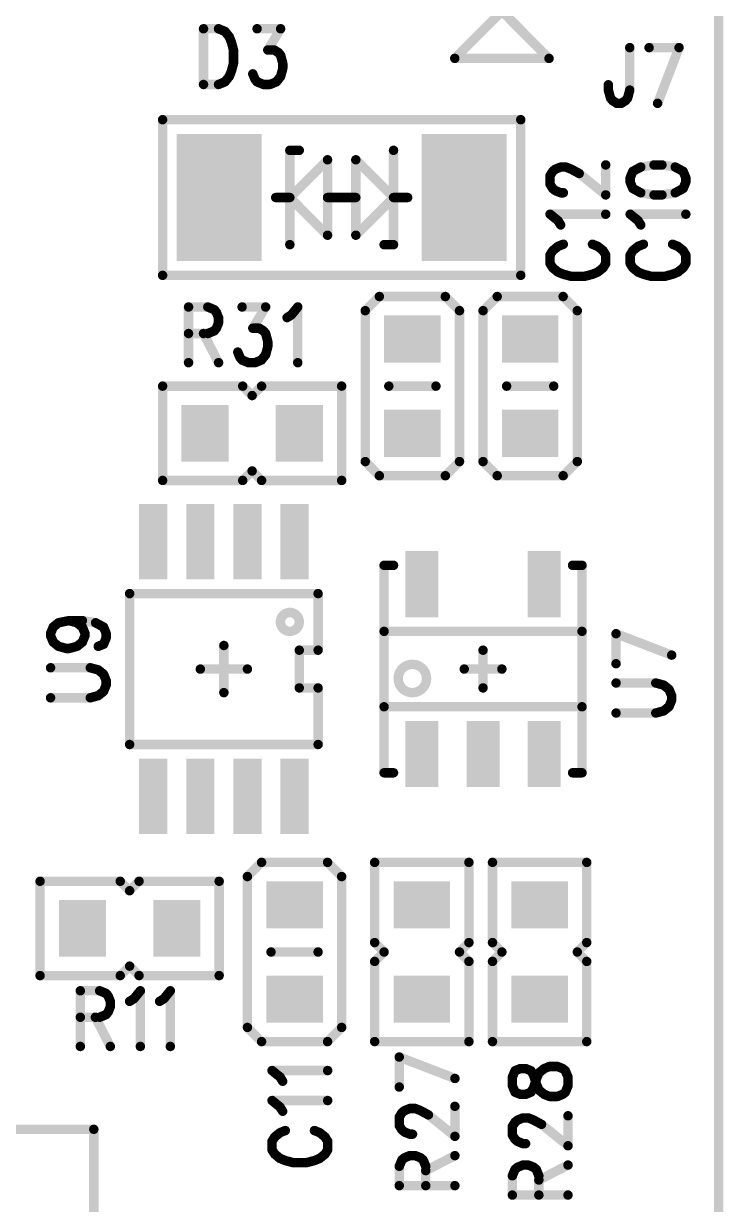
# Model space of a CAD drawing. Extents: x 100 to 128.6, y 94 to 134.1.
# Drawn here: x 121.12 to 128.55, y 106.82 to 119.34 of the extents above; entities that cross this region are included whole.
import ezdxf

# ---------------------------------------------------------------- set-up
doc = ezdxf.new("R2010")
doc.units = 0
doc.layers.get('0').update_dxf_attribs({"linetype": 'CONTINUOUS'})
doc.layers.add('MASK-TOP_PHO', color=10, linetype='CONTINUOUS')
doc.layers.add('SILK-TOP_PHO', color=9, linetype='CONTINUOUS')

# ---------------------------------------------------------------- blocks, each defined once
blk = doc.blocks.new('ROUND_1')
at = {"const_width": 0.050038}
blk.add_lwpolyline([(-0.025018, 0, 1), (0.025018, 0, 1)], format="xyb", close=True, dxfattribs=at)
blk = doc.blocks.new('SQUARE_16')
blk.add_solid([(0.250062, 0.250062), (0.250062, -0.250062), (-0.250062, 0.250062), (-0.250062, -0.250062)])
blk = doc.blocks.new('SQUARE_137')
blk.add_solid([(0.149986, 0.149986), (0.149986, -0.149986), (-0.149986, 0.149986), (-0.149986, -0.149986)])
blk = doc.blocks.new('SQUARE_162')
blk.add_solid([(0.175006, 0.175006), (0.175006, -0.175006), (-0.175006, 0.175006), (-0.175006, -0.175006)])
blk = doc.blocks.new('SQUARE_234')
blk.add_solid([(0.44996, 0.44996), (0.44996, -0.44996), (-0.44996, 0.44996), (-0.44996, -0.44996)])

msp = doc.modelspace()

# ---------------------------------------------------------------- linework, layer by layer
at = {"layer": 'MASK-TOP_PHO'}
for points, const_width in [([(128.500124, 102.00005), (128.500124, 131.99999)], 0.100076), ([(123.199906, 117.275102), (123.199906, 117.724936)], 0.89992), ([(125.800104, 117.275102), (125.800104, 117.724936)], 0.89992), ([(125.299978, 116.000022), (125.199902, 116.000022)], 0.500124), ([(126.549912, 116.000022), (126.45009, 116.000022)], 0.500124), ([(123.050046, 114.949986), (123.050046, 115.050062)], 0.500124), ([(124.050044, 114.949986), (124.050044, 115.050062)], 0.500124), ([(125.299978, 115.000024), (125.199902, 115.000024)], 0.500124), ([(126.549912, 115.000024), (126.45009, 115.000024)], 0.500124), ([(122.499882, 114.100102), (122.499882, 113.599976)], 0.299972), ([(123.000008, 114.100102), (123.000008, 113.599976)], 0.299972), ([(123.49988, 114.100102), (123.49988, 113.599976)], 0.299972), ([(124.000006, 114.100102), (124.000006, 113.599976)], 0.299972), ([(125.350016, 113.225072), (125.350016, 113.575084)], 0.350012), ([(126.649988, 113.225072), (126.649988, 113.575084)], 0.350012), ([(125.350016, 111.424974), (125.350016, 111.774986)], 0.350012), ([(126.000002, 111.424974), (126.000002, 111.774986)], 0.350012), ([(126.649988, 111.424974), (126.649988, 111.774986)], 0.350012), ([(122.499882, 111.400082), (122.499882, 110.899956)], 0.299972), ([(123.000008, 111.400082), (123.000008, 110.899956)], 0.299972), ([(123.49988, 111.400082), (123.49988, 110.899956)], 0.299972), ([(124.000006, 111.400082), (124.000006, 110.899956)], 0.299972), ([(123.949968, 110.000034), (124.050044, 110.000034)], 0.500124), ([(125.299978, 110.000034), (125.400054, 110.000034)], 0.500124), ([(126.549912, 110.000034), (126.649988, 110.000034)], 0.500124), ([(121.750074, 109.70006), (121.750074, 109.799882)], 0.500124), ([(122.750072, 109.70006), (122.750072, 109.799882)], 0.500124), ([(123.949968, 109.000036), (124.050044, 109.000036)], 0.500124), ([(125.299978, 109.000036), (125.400054, 109.000036)], 0.500124), ([(126.549912, 109.000036), (126.649988, 109.000036)], 0.500124)]:
    msp.add_lwpolyline(points, dxfattribs=dict(at, const_width=const_width))
at = {"layer": 'SILK-TOP_PHO', "const_width": 0.100076}
for points in [[(128.500124, 102.00005), (128.500124, 131.99999)], [(125.700028, 118.975124), (126.175008, 119.450104)], [(126.225046, 119.450104), (126.700026, 118.975124)], [(123.034044, 119.289068), (123.034044, 118.698518)], [(123.034044, 119.289068), (123.193302, 119.289068)], [(123.193302, 119.289068), (123.261374, 119.260874)], [(123.602242, 119.289068), (123.852178, 119.289068)], [(123.852178, 119.289068), (123.716034, 119.064024)], [(123.261374, 119.260874), (123.30684, 119.20474)], [(123.30684, 119.20474), (123.329446, 119.148352)], [(123.329446, 119.148352), (123.352306, 119.064024)], [(123.352306, 119.064024), (123.352306, 118.923562)], [(123.716034, 119.064024), (123.784106, 119.064024)], [(123.784106, 119.064024), (123.829572, 119.03583)], [(123.829572, 119.03583), (123.852178, 119.00789)], [(127.556768, 119.08917), (127.556768, 118.639082)], [(127.761238, 119.08917), (128.0795, 119.08917)], [(128.0795, 119.08917), (127.85217, 118.498366)], [(123.352306, 118.923562), (123.329446, 118.83898)], [(123.852178, 119.00789), (123.875038, 118.923562)], [(123.875038, 118.923562), (123.875038, 118.867174)], [(126.700026, 118.975124), (125.700028, 118.975124)], [(123.30684, 118.782846), (123.261374, 118.726458)], [(123.329446, 118.83898), (123.30684, 118.782846)], [(123.579636, 118.754652), (123.556776, 118.81104)], [(123.852178, 118.782846), (123.806712, 118.726458)], [(123.875038, 118.867174), (123.852178, 118.782846)], [(123.193302, 118.698518), (123.034044, 118.698518)], [(123.261374, 118.726458), (123.193302, 118.698518)], [(123.602242, 118.726458), (123.579636, 118.754652)], [(123.670568, 118.698518), (123.602242, 118.726458)], [(123.73864, 118.698518), (123.670568, 118.698518)], [(123.806712, 118.726458), (123.73864, 118.698518)], [(127.329438, 118.639082), (127.329438, 118.695216)], [(127.352298, 118.554754), (127.329438, 118.639082)], [(127.556768, 118.639082), (127.534162, 118.554754)], [(127.374904, 118.52656), (127.352298, 118.554754)], [(127.42037, 118.498366), (127.374904, 118.52656)], [(127.511302, 118.52656), (127.465836, 118.498366)], [(127.534162, 118.554754), (127.511302, 118.52656)], [(127.465836, 118.498366), (127.42037, 118.498366)], [(126.400052, 118.324884), (122.599958, 118.324884)], [(122.599958, 118.324884), (122.599958, 116.6749)], [(126.400052, 116.6749), (126.400052, 118.324884)], [(124.050044, 118.000018), (123.949968, 118.000018)], [(123.949968, 118.000018), (123.949968, 117.00002)], [(123.949968, 117.499892), (124.350018, 117.899942)], [(124.350018, 117.899942), (124.350018, 117.100096)], [(125.050042, 117.499892), (124.649992, 117.899942)], [(124.649992, 117.899942), (124.649992, 117.100096)], [(125.050042, 118.000018), (125.050042, 117.00002)], [(126.710948, 117.731794), (126.739142, 117.77726)], [(126.739142, 117.77726), (126.767082, 117.80012)], [(126.767082, 117.80012), (126.82347, 117.822726)], [(126.82347, 117.822726), (126.879604, 117.822726)], [(126.879604, 117.822726), (126.935992, 117.80012)], [(126.935992, 117.80012), (127.02032, 117.754654)], [(127.301498, 117.527324), (127.301498, 117.845332)], [(127.589026, 117.77726), (127.560832, 117.709188)], [(127.673354, 117.822726), (127.589026, 117.77726)], [(127.81407, 117.845332), (127.673354, 117.822726)], [(127.898398, 117.845332), (127.81407, 117.845332)], [(128.039114, 117.822726), (127.898398, 117.845332)], [(128.123442, 117.77726), (128.039114, 117.822726)], [(128.151636, 117.709188), (128.123442, 117.77726)], [(126.710948, 117.640862), (126.710948, 117.731794)], [(126.739142, 117.595396), (126.710948, 117.640862)], [(127.02032, 117.754654), (127.301498, 117.527324)], [(127.560832, 117.709188), (127.560832, 117.663722)], [(127.560832, 117.663722), (127.589026, 117.595396)], [(128.123442, 117.595396), (128.151636, 117.663722)], [(128.151636, 117.663722), (128.151636, 117.709188)], [(126.767082, 117.57279), (126.739142, 117.595396)], [(126.82347, 117.54993), (126.767082, 117.57279)], [(126.851664, 117.54993), (126.82347, 117.54993)], [(127.589026, 117.595396), (127.673354, 117.54993)], [(127.673354, 117.54993), (127.81407, 117.527324)], [(127.81407, 117.527324), (127.898398, 117.527324)], [(127.898398, 117.527324), (128.039114, 117.54993)], [(128.039114, 117.54993), (128.123442, 117.595396)], [(123.949968, 117.499892), (123.800108, 117.499892)], [(124.350018, 117.100096), (123.949968, 117.499892)], [(124.350018, 117.499892), (124.499878, 117.499892)], [(124.649992, 117.499892), (124.499878, 117.499892)], [(124.649992, 117.100096), (125.050042, 117.499892)], [(125.199902, 117.499892), (125.050042, 117.499892)], [(126.795276, 117.254528), (126.710948, 117.322854)], [(126.710948, 117.322854), (127.301498, 117.322854)], [(127.645414, 117.254528), (127.560832, 117.322854)], [(127.560832, 117.322854), (128.151636, 117.322854)], [(126.82347, 117.209062), (126.795276, 117.254528)], [(127.673354, 117.209062), (127.645414, 117.254528)], [(125.050042, 117.00002), (124.949966, 117.00002)], [(126.739142, 116.936266), (126.710948, 116.8908)], [(126.710948, 116.8908), (126.710948, 116.800122)], [(126.795276, 116.981732), (126.739142, 116.936266)], [(126.851664, 117.004592), (126.795276, 116.981732)], [(127.21717, 116.981732), (127.161036, 117.004592)], [(127.273558, 116.936266), (127.21717, 116.981732)], [(127.301498, 116.8908), (127.273558, 116.936266)], [(127.301498, 116.800122), (127.301498, 116.8908)], [(127.589026, 116.936266), (127.560832, 116.8908)], [(127.560832, 116.8908), (127.560832, 116.800122)], [(127.645414, 116.981732), (127.589026, 116.936266)], [(127.701548, 117.004592), (127.645414, 116.981732)], [(128.067308, 116.981732), (128.01092, 117.004592)], [(128.123442, 116.936266), (128.067308, 116.981732)], [(128.151636, 116.8908), (128.123442, 116.936266)], [(128.151636, 116.800122), (128.151636, 116.8908)], [(126.710948, 116.800122), (126.739142, 116.754656)], [(127.273558, 116.754656), (127.301498, 116.800122)], [(127.560832, 116.800122), (127.589026, 116.754656)], [(128.123442, 116.754656), (128.151636, 116.800122)], [(122.599958, 116.6749), (126.400052, 116.6749)], [(126.739142, 116.754656), (126.795276, 116.70919)], [(126.795276, 116.70919), (126.851664, 116.68633)], [(126.851664, 116.68633), (126.935992, 116.663724)], [(126.935992, 116.663724), (127.076454, 116.663724)], [(127.076454, 116.663724), (127.161036, 116.68633)], [(127.161036, 116.68633), (127.21717, 116.70919)], [(127.21717, 116.70919), (127.273558, 116.754656)], [(127.589026, 116.754656), (127.645414, 116.70919)], [(127.645414, 116.70919), (127.701548, 116.68633)], [(127.701548, 116.68633), (127.785876, 116.663724)], [(127.785876, 116.663724), (127.926592, 116.663724)], [(127.926592, 116.663724), (128.01092, 116.68633)], [(128.01092, 116.68633), (128.067308, 116.70919)], [(128.067308, 116.70919), (128.123442, 116.754656)], [(124.899928, 116.45011), (124.750068, 116.299996)], [(125.599952, 116.45011), (124.899928, 116.45011)], [(125.750066, 116.299996), (125.599952, 116.45011)], [(126.150116, 116.45011), (126.000002, 116.299996)], [(126.849886, 116.45011), (126.150116, 116.45011)], [(127, 116.299996), (126.849886, 116.45011)], [(122.87504, 116.339112), (122.87504, 115.748562)], [(122.87504, 116.339112), (123.07951, 116.339112)], [(123.07951, 116.339112), (123.147836, 116.310918)], [(123.147836, 116.310918), (123.170442, 116.282724)], [(123.170442, 116.282724), (123.193302, 116.22659)], [(123.443238, 116.339112), (123.693174, 116.339112)], [(123.693174, 116.339112), (123.556776, 116.114068)], [(123.96597, 116.254784), (124.034042, 116.339112)], [(124.034042, 116.339112), (124.034042, 115.748562)], [(124.750068, 116.299996), (124.750068, 114.70005)], [(125.750066, 114.70005), (125.750066, 116.299996)], [(126.000002, 116.299996), (126.000002, 114.70005)], [(127, 114.70005), (127, 116.299996)], [(123.193302, 116.170202), (123.170442, 116.114068)], [(123.193302, 116.22659), (123.193302, 116.170202)], [(123.920504, 116.22659), (123.96597, 116.254784)], [(123.07951, 116.057934), (122.87504, 116.057934)], [(123.034044, 116.057934), (123.193302, 115.748562)], [(123.147836, 116.085874), (123.07951, 116.057934)], [(123.170442, 116.114068), (123.147836, 116.085874)], [(123.556776, 116.114068), (123.625102, 116.114068)], [(123.625102, 116.114068), (123.670568, 116.085874)], [(123.670568, 116.085874), (123.693174, 116.057934)], [(123.693174, 116.057934), (123.716034, 115.973352)], [(123.716034, 115.917218), (123.693174, 115.83289)], [(123.716034, 115.973352), (123.716034, 115.917218)], [(123.420378, 115.804696), (123.397772, 115.86083)], [(123.443238, 115.776502), (123.420378, 115.804696)], [(123.51131, 115.748562), (123.443238, 115.776502)], [(123.647708, 115.776502), (123.579636, 115.748562)], [(123.693174, 115.83289), (123.647708, 115.776502)], [(123.579636, 115.748562), (123.51131, 115.748562)], [(122.599958, 115.499896), (122.599958, 114.499898)], [(123.450096, 115.499896), (122.599958, 115.499896)], [(123.549918, 115.400074), (123.450096, 115.499896)], [(123.649994, 115.499896), (123.549918, 115.400074)], [(124.499878, 115.499896), (123.649994, 115.499896)], [(124.499878, 114.499898), (124.499878, 115.499896)], [(125.499876, 115.499896), (125.000004, 115.499896)], [(126.750064, 115.499896), (126.249938, 115.499896)], [(124.750068, 114.70005), (124.899928, 114.549936)], [(125.599952, 114.549936), (125.750066, 114.70005)], [(126.000002, 114.70005), (126.150116, 114.549936)], [(126.849886, 114.549936), (127, 114.70005)], [(123.450096, 114.499898), (123.549918, 114.599974)], [(123.549918, 114.599974), (123.649994, 114.499898)], [(124.899928, 114.549936), (125.599952, 114.549936)], [(126.150116, 114.549936), (126.849886, 114.549936)], [(122.599958, 114.499898), (123.450096, 114.499898)], [(123.649994, 114.499898), (124.499878, 114.499898)], [(125.050042, 113.599976), (124.949966, 113.599976)], [(124.949966, 113.599976), (124.949966, 111.400082)], [(126.949962, 113.599976), (127.050038, 113.599976)], [(127.050038, 113.599976), (127.050038, 111.400082)], [(122.249946, 111.700056), (122.249946, 113.300002)], [(122.249946, 113.300002), (124.249942, 113.300002)], [(124.249942, 113.300002), (124.249942, 112.700054)], [(121.495312, 112.990884), (121.607834, 113.013744)], [(121.607834, 113.013744), (121.692162, 112.990884)], [(121.607834, 113.013744), (121.74855, 113.013744)], [(121.74855, 113.013744), (121.889012, 112.990884)], [(121.410984, 112.877346), (121.439178, 112.945418)], [(121.439178, 112.945418), (121.495312, 112.990884)], [(121.692162, 112.990884), (121.74855, 112.945418)], [(121.74855, 112.945418), (121.77649, 112.877346)], [(121.889012, 112.990884), (121.97334, 112.945418)], [(121.97334, 112.945418), (122.001534, 112.877346)], [(124.949966, 112.899952), (127.050038, 112.899952)], [(124.949966, 112.100106), (124.949966, 112.899952)], [(127.050038, 112.899952), (127.050038, 112.100106)], [(121.410984, 112.854486), (121.410984, 112.877346)], [(121.439178, 112.786414), (121.410984, 112.854486)], [(121.495312, 112.740948), (121.439178, 112.786414)], [(121.74855, 112.786414), (121.692162, 112.740948)], [(121.77649, 112.854486), (121.74855, 112.786414)], [(121.77649, 112.877346), (121.77649, 112.854486)], [(121.97334, 112.763554), (121.917206, 112.740948)], [(122.001534, 112.83188), (121.97334, 112.763554)], [(122.001534, 112.877346), (122.001534, 112.83188)], [(127.410972, 112.87506), (128.001522, 112.64773)], [(127.410972, 112.556798), (127.410972, 112.87506)], [(121.57964, 112.718088), (121.495312, 112.740948)], [(121.607834, 112.718088), (121.57964, 112.718088)], [(121.692162, 112.740948), (121.607834, 112.718088)], [(123.249944, 112.249966), (123.249944, 112.750092)], [(124.249942, 112.700054), (124.050044, 112.700054)], [(124.050044, 112.700054), (124.050044, 112.300004)], [(126.000002, 112.700054), (126.000002, 112.300004)], [(121.832878, 112.513618), (121.410984, 112.513618)], [(121.917206, 112.491012), (121.832878, 112.513618)], [(121.97334, 112.445546), (121.917206, 112.491012)], [(122.001534, 112.37722), (121.97334, 112.445546)], [(123.49988, 112.499902), (123.000008, 112.499902)], [(125.800104, 112.499902), (126.1999, 112.499902)], [(121.917206, 112.218216), (121.97334, 112.263682)], [(121.97334, 112.263682), (122.001534, 112.331754)], [(122.001534, 112.331754), (122.001534, 112.37722)], [(124.050044, 112.300004), (124.249942, 112.300004)], [(124.249942, 112.300004), (124.249942, 111.700056)], [(127.832866, 112.352328), (127.410972, 112.352328)], [(127.917194, 112.329468), (127.832866, 112.352328)], [(127.973328, 112.284002), (127.917194, 112.329468)], [(128.001522, 112.21593), (127.973328, 112.284002)], [(121.410984, 112.195356), (121.832878, 112.195356)], [(121.832878, 112.195356), (121.917206, 112.218216)], [(127.973328, 112.102392), (128.001522, 112.170464)], [(128.001522, 112.170464), (128.001522, 112.21593)], [(127.050038, 112.100106), (124.949966, 112.100106)], [(127.410972, 112.034066), (127.832866, 112.034066)], [(127.832866, 112.034066), (127.917194, 112.056926)], [(127.917194, 112.056926), (127.973328, 112.102392)], [(124.249942, 111.700056), (122.249946, 111.700056)], [(124.949966, 111.400082), (125.050042, 111.400082)], [(127.050038, 111.400082), (126.949962, 111.400082)], [(123.649994, 110.450122), (123.49988, 110.300008)], [(124.350018, 110.450122), (123.649994, 110.450122)], [(124.499878, 110.300008), (124.350018, 110.450122)], [(125.849888, 110.450122), (124.84989, 110.450122)], [(124.84989, 110.450122), (124.84989, 109.599984)], [(125.849888, 109.599984), (125.849888, 110.450122)], [(127.100076, 110.450122), (126.100078, 110.450122)], [(126.100078, 110.450122), (126.100078, 109.599984)], [(127.100076, 109.599984), (127.100076, 110.450122)], [(123.49988, 110.300008), (123.49988, 108.700062)], [(124.499878, 108.700062), (124.499878, 110.300008)], [(121.299986, 110.24997), (121.299986, 109.249972)], [(122.150124, 110.24997), (121.299986, 110.24997)], [(122.249946, 110.149894), (122.150124, 110.24997)], [(122.350022, 110.24997), (122.249946, 110.149894)], [(123.199906, 110.24997), (122.350022, 110.24997)], [(123.199906, 109.249972), (123.199906, 110.24997)], [(123.75007, 109.499908), (124.249942, 109.499908)], [(124.84989, 109.599984), (124.949966, 109.499908)], [(124.949966, 109.499908), (124.84989, 109.400086)], [(125.750066, 109.499908), (125.849888, 109.599984)], [(125.849888, 109.400086), (125.750066, 109.499908)], [(126.100078, 109.599984), (126.1999, 109.499908)], [(126.1999, 109.499908), (126.100078, 109.400086)], [(127, 109.499908), (127.100076, 109.599984)], [(127.100076, 109.400086), (127, 109.499908)], [(124.84989, 109.400086), (124.84989, 108.549948)], [(125.849888, 108.549948), (125.849888, 109.400086)], [(126.100078, 109.400086), (126.100078, 108.549948)], [(127.100076, 108.549948), (127.100076, 109.400086)], [(121.299986, 109.249972), (122.150124, 109.249972)], [(122.150124, 109.249972), (122.249946, 109.350048)], [(122.249946, 109.350048), (122.350022, 109.249972)], [(122.350022, 109.249972), (123.199906, 109.249972)], [(121.727214, 109.088936), (121.727214, 108.498386)], [(121.727214, 109.088936), (121.931938, 109.088936)], [(121.931938, 109.088936), (122.00001, 109.060996)], [(122.00001, 109.060996), (122.022616, 109.032802)], [(122.022616, 109.032802), (122.045476, 108.976668)], [(122.249946, 108.976668), (122.295412, 109.004608)], [(122.295412, 109.004608), (122.363738, 109.088936)], [(122.363738, 109.088936), (122.363738, 108.498386)], [(122.568208, 108.976668), (122.613674, 109.004608)], [(122.613674, 109.004608), (122.681746, 109.088936)], [(122.681746, 109.088936), (122.681746, 108.498386)], [(122.045476, 108.92028), (122.022616, 108.864146)], [(122.045476, 108.976668), (122.045476, 108.92028)], [(121.931938, 108.807758), (121.727214, 108.807758)], [(121.886472, 108.807758), (122.045476, 108.498386)], [(122.00001, 108.835952), (121.931938, 108.807758)], [(122.022616, 108.864146), (122.00001, 108.835952)], [(123.49988, 108.700062), (123.649994, 108.549948)], [(124.350018, 108.549948), (124.499878, 108.700062)], [(123.649994, 108.549948), (124.350018, 108.549948)], [(124.84989, 108.549948), (125.849888, 108.549948)], [(126.100078, 108.549948), (127.100076, 108.549948)], [(125.111002, 108.386372), (125.701552, 108.159042)], [(125.111002, 108.06811), (125.111002, 108.386372)], [(126.395226, 108.26369), (126.339092, 108.24083)], [(126.451614, 108.26369), (126.395226, 108.26369)], [(126.507748, 108.24083), (126.451614, 108.26369)], [(126.592076, 108.218224), (126.648464, 108.26369)], [(126.648464, 108.26369), (126.704598, 108.286296)], [(126.704598, 108.286296), (126.78918, 108.286296)], [(126.78918, 108.286296), (126.845314, 108.26369)], [(126.845314, 108.26369), (126.873508, 108.24083)], [(123.84532, 108.175044), (123.760992, 108.243116)], [(123.760992, 108.243116), (124.351542, 108.243116)], [(123.873514, 108.129578), (123.84532, 108.175044)], [(126.339092, 108.24083), (126.310898, 108.172758)], [(126.310898, 108.172758), (126.310898, 108.081826)], [(126.535942, 108.195364), (126.507748, 108.24083)], [(126.564136, 108.104432), (126.535942, 108.195364)], [(126.535942, 108.058966), (126.564136, 108.149898)], [(126.564136, 108.149898), (126.592076, 108.218224)], [(126.873508, 108.24083), (126.901448, 108.172758)], [(126.901448, 108.172758), (126.901448, 108.081826)], [(126.310898, 108.081826), (126.339092, 108.013754)], [(126.339092, 108.013754), (126.395226, 107.990894)], [(126.451614, 107.990894), (126.507748, 108.013754)], [(126.507748, 108.013754), (126.535942, 108.058966)], [(126.592076, 108.03636), (126.564136, 108.104432)], [(126.648464, 107.990894), (126.592076, 108.03636)], [(126.873508, 108.013754), (126.845314, 107.990894)], [(126.901448, 108.081826), (126.873508, 108.013754)], [(123.84532, 107.856782), (123.760992, 107.925108)], [(123.760992, 107.925108), (124.351542, 107.925108)], [(126.395226, 107.990894), (126.451614, 107.990894)], [(126.704598, 107.968288), (126.648464, 107.990894)], [(126.78918, 107.968288), (126.704598, 107.968288)], [(126.845314, 107.990894), (126.78918, 107.968288)], [(123.873514, 107.811316), (123.84532, 107.856782)], [(125.111002, 107.750102), (125.138942, 107.795568)], [(125.111002, 107.65917), (125.111002, 107.750102)], [(125.138942, 107.795568), (125.167136, 107.818174)], [(125.167136, 107.818174), (125.223524, 107.841034)], [(125.223524, 107.841034), (125.279658, 107.841034)], [(125.279658, 107.841034), (125.336046, 107.818174)], [(125.336046, 107.818174), (125.420374, 107.772708)], [(125.420374, 107.772708), (125.701552, 107.545378)], [(125.701552, 107.545378), (125.701552, 107.86364)], [(126.901448, 107.445556), (126.901448, 107.763564)], [(125.138942, 107.613704), (125.111002, 107.65917)], [(126.310898, 107.650026), (126.339092, 107.695492)], [(126.310898, 107.559094), (126.310898, 107.650026)], [(126.339092, 107.695492), (126.367286, 107.718098)], [(126.367286, 107.718098), (126.42342, 107.740958)], [(126.42342, 107.740958), (126.479808, 107.740958)], [(126.479808, 107.740958), (126.535942, 107.718098)], [(126.535942, 107.718098), (126.62027, 107.672632)], [(126.62027, 107.672632), (126.901448, 107.445556)], [(106.629962, 107.620054), (121.869962, 107.620054)], [(121.869962, 107.620054), (121.869962, 100.000054)], [(123.789186, 107.53852), (123.760992, 107.493308)], [(123.84532, 107.583986), (123.789186, 107.53852)], [(123.901454, 107.606846), (123.84532, 107.583986)], [(124.267214, 107.583986), (124.210826, 107.606846)], [(124.323348, 107.53852), (124.267214, 107.583986)], [(124.351542, 107.493308), (124.323348, 107.53852)], [(125.167136, 107.590844), (125.138942, 107.613704)], [(125.223524, 107.568238), (125.167136, 107.590844)], [(125.251464, 107.568238), (125.223524, 107.568238)], [(126.339092, 107.513628), (126.310898, 107.559094)], [(126.367286, 107.491022), (126.339092, 107.513628)], [(123.760992, 107.493308), (123.760992, 107.402376)], [(123.760992, 107.402376), (123.789186, 107.35691)], [(124.323348, 107.35691), (124.351542, 107.402376)], [(124.351542, 107.402376), (124.351542, 107.493308)], [(126.42342, 107.468162), (126.367286, 107.491022)], [(126.451614, 107.468162), (126.42342, 107.468162)], [(123.789186, 107.35691), (123.84532, 107.311444)], [(123.84532, 107.311444), (123.901454, 107.288584)], [(123.901454, 107.288584), (123.986036, 107.265978)], [(123.986036, 107.265978), (124.126498, 107.265978)], [(124.126498, 107.265978), (124.210826, 107.288584)], [(124.210826, 107.288584), (124.267214, 107.311444)], [(124.267214, 107.311444), (124.323348, 107.35691)], [(125.111002, 107.22737), (125.138942, 107.295442)], [(125.138942, 107.295442), (125.167136, 107.318302)], [(125.167136, 107.318302), (125.223524, 107.340908)], [(125.223524, 107.340908), (125.279658, 107.340908)], [(125.279658, 107.340908), (125.336046, 107.318302)], [(125.336046, 107.318302), (125.363986, 107.295442)], [(125.363986, 107.295442), (125.39218, 107.22737)], [(125.39218, 107.181904), (125.701552, 107.340908)], [(125.111002, 107.022646), (125.111002, 107.22737)], [(125.39218, 107.22737), (125.39218, 107.022646)], [(126.310898, 107.127294), (126.339092, 107.195366)], [(126.310898, 106.922824), (126.310898, 107.127294)], [(126.339092, 107.195366), (126.367286, 107.218226)], [(126.367286, 107.218226), (126.42342, 107.240832)], [(126.42342, 107.240832), (126.479808, 107.240832)], [(126.479808, 107.240832), (126.535942, 107.218226)], [(126.535942, 107.218226), (126.564136, 107.195366)], [(126.564136, 107.195366), (126.592076, 107.127294)], [(126.592076, 107.081828), (126.901448, 107.240832)], [(126.592076, 107.127294), (126.592076, 106.922824)], [(125.111002, 107.022646), (125.701552, 107.022646)], [(126.310898, 106.922824), (126.901448, 106.922824)]]:
    msp.add_lwpolyline(points, dxfattribs=at)
for points in [[(123.849892, 113.000028, 1), (124.050044, 113.000028, 1)], [(125.099826, 112.40008, 1), (125.400054, 112.40008, 1)]]:
    msp.add_lwpolyline(points, format="xyb", close=True, dxfattribs=at)

# ---------------------------------------------------------------- block references
at = {"layer": 'MASK-TOP_PHO'}
for name, p in [('SQUARE_234', (123.199906, 117.724936)), ('SQUARE_234', (125.800104, 117.724936)), ('SQUARE_234', (123.199906, 117.275102)), ('SQUARE_234', (125.800104, 117.275102)), ('SQUARE_16', (125.199902, 116.000022)), ('SQUARE_16', (125.299978, 116.000022)), ('SQUARE_16', (126.45009, 116.000022)), ('SQUARE_16', (126.549912, 116.000022)), ('SQUARE_16', (123.050046, 115.050062)), ('SQUARE_16', (123.050046, 114.949986)), ('SQUARE_16', (124.050044, 115.050062)), ('SQUARE_16', (124.050044, 114.949986)), ('SQUARE_16', (125.199902, 115.000024)), ('SQUARE_16', (125.299978, 115.000024)), ('SQUARE_16', (126.45009, 115.000024)), ('SQUARE_16', (126.549912, 115.000024)), ('SQUARE_137', (122.499882, 114.100102)), ('SQUARE_137', (123.000008, 114.100102)), ('SQUARE_137', (123.49988, 114.100102)), ('SQUARE_137', (124.000006, 114.100102)), ('SQUARE_137', (122.499882, 113.599976)), ('SQUARE_137', (123.000008, 113.599976)), ('SQUARE_137', (123.49988, 113.599976)), ('SQUARE_137', (124.000006, 113.599976)), ('SQUARE_162', (125.350016, 113.575084)), ('SQUARE_162', (126.649988, 113.575084)), ('SQUARE_162', (125.350016, 113.225072)), ('SQUARE_162', (126.649988, 113.225072)), ('SQUARE_162', (125.350016, 111.774986)), ('SQUARE_162', (126.000002, 111.774986)), ('SQUARE_162', (126.649988, 111.774986)), ('SQUARE_162', (125.350016, 111.424974)), ('SQUARE_162', (126.000002, 111.424974)), ('SQUARE_162', (126.649988, 111.424974)), ('SQUARE_137', (122.499882, 111.400082)), ('SQUARE_137', (123.000008, 111.400082)), ('SQUARE_137', (123.49988, 111.400082)), ('SQUARE_137', (124.000006, 111.400082)), ('SQUARE_137', (122.499882, 110.899956)), ('SQUARE_137', (123.000008, 110.899956)), ('SQUARE_137', (123.49988, 110.899956)), ('SQUARE_137', (124.000006, 110.899956)), ('SQUARE_16', (123.949968, 110.000034)), ('SQUARE_16', (124.050044, 110.000034)), ('SQUARE_16', (125.299978, 110.000034)), ('SQUARE_16', (125.400054, 110.000034)), ('SQUARE_16', (126.549912, 110.000034)), ('SQUARE_16', (126.649988, 110.000034)), ('SQUARE_16', (121.750074, 109.799882)), ('SQUARE_16', (121.750074, 109.70006)), ('SQUARE_16', (122.750072, 109.799882)), ('SQUARE_16', (122.750072, 109.70006)), ('SQUARE_16', (123.949968, 109.000036)), ('SQUARE_16', (124.050044, 109.000036)), ('SQUARE_16', (125.299978, 109.000036)), ('SQUARE_16', (125.400054, 109.000036)), ('SQUARE_16', (126.549912, 109.000036)), ('SQUARE_16', (126.649988, 109.000036))]:
    msp.add_blockref(name, p, dxfattribs=at)
at = {"layer": 'SILK-TOP_PHO'}
for p in [(123.034044, 119.289068), (123.034044, 119.289068), (123.193302, 119.289068), (123.602242, 119.289068), (123.852178, 119.289068), (123.261374, 119.260874), (123.30684, 119.20474), (123.329446, 119.148352), (123.352306, 119.064024), (123.716034, 119.064024), (123.784106, 119.064024), (123.829572, 119.03583), (127.556768, 119.08917), (127.761238, 119.08917), (128.0795, 119.08917), (128.0795, 119.08917), (123.352306, 118.923562), (123.852178, 119.00789), (123.875038, 118.923562), (125.700028, 118.975124), (126.700026, 118.975124), (123.30684, 118.782846), (123.329446, 118.83898), (123.556776, 118.81104), (123.852178, 118.782846), (123.875038, 118.867174), (123.034044, 118.698518), (123.034044, 118.698518), (123.193302, 118.698518), (123.261374, 118.726458), (123.579636, 118.754652), (123.602242, 118.726458), (123.670568, 118.698518), (123.73864, 118.698518), (123.806712, 118.726458), (127.329438, 118.695216), (127.329438, 118.639082), (127.556768, 118.639082), (127.352298, 118.554754), (127.374904, 118.52656), (127.511302, 118.52656), (127.534162, 118.554754), (127.42037, 118.498366), (127.465836, 118.498366), (127.85217, 118.498366), (122.599958, 118.324884), (126.400052, 118.324884), (123.949968, 118.000018), (124.050044, 118.000018), (124.350018, 117.899942), (124.649992, 117.899942), (125.050042, 118.000018), (126.739142, 117.77726), (126.767082, 117.80012), (126.82347, 117.822726), (126.879604, 117.822726), (126.935992, 117.80012), (127.301498, 117.845332), (127.589026, 117.77726), (127.673354, 117.822726), (127.81407, 117.845332), (127.898398, 117.845332), (128.039114, 117.822726), (128.123442, 117.77726), (126.710948, 117.731794), (126.710948, 117.640862), (127.02032, 117.754654), (127.560832, 117.709188), (127.560832, 117.663722), (127.560832, 117.663722), (128.151636, 117.709188), (128.151636, 117.663722), (126.739142, 117.595396), (126.767082, 117.57279), (126.82347, 117.54993), (126.851664, 117.54993), (127.301498, 117.527324), (127.589026, 117.595396), (127.673354, 117.54993), (127.81407, 117.527324), (127.898398, 117.527324), (128.039114, 117.54993), (128.123442, 117.595396), (123.800108, 117.499892), (123.949968, 117.499892), (123.949968, 117.499892), (123.949968, 117.499892), (124.350018, 117.499892), (124.499878, 117.499892), (124.499878, 117.499892), (124.649992, 117.499892), (125.050042, 117.499892), (125.050042, 117.499892), (125.050042, 117.499892), (125.199902, 117.499892), (126.710948, 117.322854), (126.710948, 117.322854), (127.301498, 117.322854), (127.560832, 117.322854), (127.560832, 117.322854), (128.151636, 117.322854), (126.795276, 117.254528), (126.82347, 117.209062), (127.645414, 117.254528), (127.673354, 117.209062), (124.350018, 117.100096), (124.649992, 117.100096), (123.949968, 117.00002), (124.949966, 117.00002), (125.050042, 117.00002), (126.710948, 116.8908), (126.739142, 116.936266), (126.795276, 116.981732), (126.851664, 117.004592), (127.161036, 117.004592), (127.21717, 116.981732), (127.273558, 116.936266), (127.301498, 116.8908), (127.560832, 116.8908), (127.589026, 116.936266), (127.645414, 116.981732), (127.701548, 117.004592), (128.01092, 117.004592), (128.067308, 116.981732), (128.123442, 116.936266), (128.151636, 116.8908), (126.710948, 116.800122), (127.301498, 116.800122), (127.560832, 116.800122), (128.151636, 116.800122), (122.599958, 116.6749), (122.599958, 116.6749), (126.400052, 116.6749), (126.739142, 116.754656), (126.795276, 116.70919), (126.851664, 116.68633), (126.935992, 116.663724), (127.076454, 116.663724), (127.161036, 116.68633), (127.21717, 116.70919), (127.273558, 116.754656), (127.589026, 116.754656), (127.645414, 116.70919), (127.701548, 116.68633), (127.785876, 116.663724), (127.926592, 116.663724), (128.01092, 116.68633), (128.067308, 116.70919), (128.123442, 116.754656), (124.899928, 116.45011), (125.599952, 116.45011), (126.150116, 116.45011), (126.849886, 116.45011), (122.87504, 116.339112), (122.87504, 116.339112), (123.07951, 116.339112), (123.147836, 116.310918), (123.170442, 116.282724), (123.443238, 116.339112), (123.693174, 116.339112), (124.034042, 116.339112), (124.750068, 116.299996), (125.750066, 116.299996), (126.000002, 116.299996), (127, 116.299996), (123.193302, 116.22659), (123.193302, 116.170202), (123.920504, 116.22659), (123.96597, 116.254784), (122.87504, 116.057934), (123.034044, 116.057934), (123.07951, 116.057934), (123.147836, 116.085874), (123.170442, 116.114068), (123.556776, 116.114068), (123.625102, 116.114068), (123.670568, 116.085874), (123.693174, 116.057934), (123.716034, 115.973352), (123.716034, 115.917218), (123.397772, 115.86083), (123.420378, 115.804696), (123.443238, 115.776502), (123.647708, 115.776502), (123.693174, 115.83289), (122.87504, 115.748562), (123.193302, 115.748562), (123.51131, 115.748562), (123.579636, 115.748562), (124.034042, 115.748562), (122.599958, 115.499896), (122.599958, 115.499896), (123.450096, 115.499896), (123.549918, 115.400074), (123.649994, 115.499896), (124.499878, 115.499896), (125.000004, 115.499896), (125.499876, 115.499896), (126.249938, 115.499896), (126.750064, 115.499896), (124.750068, 114.70005), (124.750068, 114.70005), (125.750066, 114.70005), (126.000002, 114.70005), (126.000002, 114.70005), (127, 114.70005), (123.549918, 114.599974), (124.899928, 114.549936), (125.599952, 114.549936), (126.150116, 114.549936), (126.849886, 114.549936), (122.599958, 114.499898), (123.450096, 114.499898), (123.649994, 114.499898), (124.499878, 114.499898), (124.949966, 113.599976), (125.050042, 113.599976), (126.949962, 113.599976), (127.050038, 113.599976), (122.249946, 113.300002), (124.249942, 113.300002), (121.607834, 113.013744), (121.607834, 113.013744), (121.74855, 113.013744), (121.439178, 112.945418), (121.495312, 112.990884), (121.692162, 112.990884), (121.74855, 112.945418), (121.889012, 112.990884), (121.97334, 112.945418), (124.949966, 112.899952), (124.949966, 112.899952), (127.050038, 112.899952), (121.410984, 112.877346), (121.410984, 112.854486), (121.439178, 112.786414), (121.74855, 112.786414), (121.77649, 112.877346), (121.77649, 112.854486), (121.97334, 112.763554), (122.001534, 112.877346), (122.001534, 112.83188), (127.410972, 112.87506), (127.410972, 112.87506), (121.495312, 112.740948), (121.57964, 112.718088), (121.607834, 112.718088), (121.692162, 112.740948), (121.917206, 112.740948), (123.249944, 112.750092), (124.050044, 112.700054), (124.249942, 112.700054), (126.000002, 112.700054), (128.001522, 112.64773), (121.410984, 112.513618), (121.832878, 112.513618), (127.410972, 112.556798), (121.917206, 112.491012), (121.97334, 112.445546), (123.000008, 112.499902), (123.49988, 112.499902), (125.800104, 112.499902), (126.1999, 112.499902), (121.97334, 112.263682), (122.001534, 112.37722), (122.001534, 112.331754), (124.050044, 112.300004), (124.249942, 112.300004), (126.000002, 112.300004), (127.410972, 112.352328), (127.832866, 112.352328), (127.917194, 112.329468), (127.973328, 112.284002), (121.410984, 112.195356), (121.832878, 112.195356), (121.917206, 112.218216), (123.249944, 112.249966), (128.001522, 112.21593), (128.001522, 112.170464), (124.949966, 112.100106), (127.050038, 112.100106), (127.410972, 112.034066), (127.832866, 112.034066), (127.917194, 112.056926), (127.973328, 112.102392), (122.249946, 111.700056), (124.249942, 111.700056), (124.249942, 111.700056), (124.949966, 111.400082), (125.050042, 111.400082), (126.949962, 111.400082), (127.050038, 111.400082), (123.649994, 110.450122), (124.350018, 110.450122), (124.84989, 110.450122), (125.849888, 110.450122), (125.849888, 110.450122), (126.100078, 110.450122), (127.100076, 110.450122), (127.100076, 110.450122), (123.49988, 110.300008), (124.499878, 110.300008), (124.499878, 110.300008), (121.299986, 110.24997), (121.299986, 110.24997), (122.150124, 110.24997), (122.249946, 110.149894), (122.350022, 110.24997), (123.199906, 110.24997), (123.75007, 109.499908), (124.249942, 109.499908), (124.84989, 109.599984), (124.949966, 109.499908), (125.750066, 109.499908), (125.849888, 109.599984), (126.100078, 109.599984), (126.1999, 109.499908), (127, 109.499908), (127.100076, 109.599984), (124.84989, 109.400086), (125.849888, 109.400086), (126.100078, 109.400086), (127.100076, 109.400086), (121.299986, 109.249972), (122.150124, 109.249972), (122.249946, 109.350048), (122.350022, 109.249972), (123.199906, 109.249972), (121.727214, 109.088936), (121.727214, 109.088936), (121.931938, 109.088936), (121.931938, 109.088936), (122.00001, 109.060996), (122.022616, 109.032802), (122.295412, 109.004608), (122.363738, 109.088936), (122.363738, 109.088936), (122.613674, 109.004608), (122.681746, 109.088936), (122.681746, 109.088936), (122.045476, 108.976668), (122.045476, 108.92028), (122.249946, 108.976668), (122.568208, 108.976668), (121.727214, 108.807758), (121.886472, 108.807758), (121.931938, 108.807758), (122.00001, 108.835952), (122.022616, 108.864146), (123.49988, 108.700062), (124.499878, 108.700062), (121.727214, 108.498386), (122.045476, 108.498386), (122.363738, 108.498386), (122.681746, 108.498386), (123.649994, 108.549948), (124.350018, 108.549948), (124.84989, 108.549948), (125.849888, 108.549948), (126.100078, 108.549948), (127.100076, 108.549948), (125.111002, 108.386372), (125.111002, 108.386372), (126.395226, 108.26369), (126.451614, 108.26369), (126.648464, 108.26369), (126.704598, 108.286296), (126.78918, 108.286296), (126.845314, 108.26369), (123.760992, 108.243116), (123.84532, 108.175044), (123.873514, 108.129578), (124.351542, 108.243116), (125.701552, 108.159042), (126.310898, 108.172758), (126.339092, 108.24083), (126.507748, 108.24083), (126.535942, 108.195364), (126.564136, 108.149898), (126.592076, 108.218224), (126.873508, 108.24083), (126.901448, 108.172758), (125.111002, 108.06811), (126.310898, 108.081826), (126.310898, 108.081826), (126.339092, 108.013754), (126.507748, 108.013754), (126.535942, 108.058966), (126.564136, 108.104432), (126.592076, 108.03636), (126.873508, 108.013754), (126.901448, 108.081826), (123.760992, 107.925108), (124.351542, 107.925108), (126.395226, 107.990894), (126.451614, 107.990894), (126.648464, 107.990894), (126.704598, 107.968288), (126.78918, 107.968288), (126.845314, 107.990894), (123.84532, 107.856782), (123.873514, 107.811316), (125.111002, 107.750102), (125.138942, 107.795568), (125.167136, 107.818174), (125.223524, 107.841034), (125.279658, 107.841034), (125.336046, 107.818174), (125.420374, 107.772708), (125.701552, 107.86364), (126.901448, 107.763564), (125.111002, 107.65917), (126.310898, 107.650026), (126.339092, 107.695492), (126.367286, 107.718098), (126.42342, 107.740958), (126.479808, 107.740958), (126.535942, 107.718098), (126.62027, 107.672632), (121.869962, 107.620054), (123.789186, 107.53852), (123.84532, 107.583986), (123.901454, 107.606846), (124.210826, 107.606846), (124.267214, 107.583986), (124.323348, 107.53852), (125.138942, 107.613704), (125.167136, 107.590844), (125.223524, 107.568238), (125.251464, 107.568238), (125.701552, 107.545378), (126.310898, 107.559094), (126.339092, 107.513628), (123.760992, 107.493308), (123.760992, 107.402376), (124.351542, 107.493308), (124.351542, 107.402376), (126.367286, 107.491022), (126.42342, 107.468162), (126.451614, 107.468162), (126.901448, 107.445556), (123.789186, 107.35691), (123.84532, 107.311444), (123.901454, 107.288584), (123.986036, 107.265978), (124.126498, 107.265978), (124.210826, 107.288584), (124.267214, 107.311444), (124.323348, 107.35691), (125.138942, 107.295442), (125.167136, 107.318302), (125.223524, 107.340908), (125.279658, 107.340908), (125.336046, 107.318302), (125.363986, 107.295442), (125.701552, 107.340908), (125.111002, 107.22737), (125.39218, 107.22737), (125.39218, 107.181904), (126.310898, 107.127294), (126.339092, 107.195366), (126.367286, 107.218226), (126.42342, 107.240832), (126.479808, 107.240832), (126.535942, 107.218226), (126.564136, 107.195366), (126.592076, 107.127294), (126.901448, 107.240832), (125.111002, 107.022646), (125.111002, 107.022646), (125.39218, 107.022646), (125.701552, 107.022646), (126.592076, 107.081828), (126.310898, 106.922824), (126.310898, 106.922824), (126.592076, 106.922824), (126.901448, 106.922824)]:
    msp.add_blockref('ROUND_1', p, dxfattribs=at)

doc.saveas('drawing.dxf')
